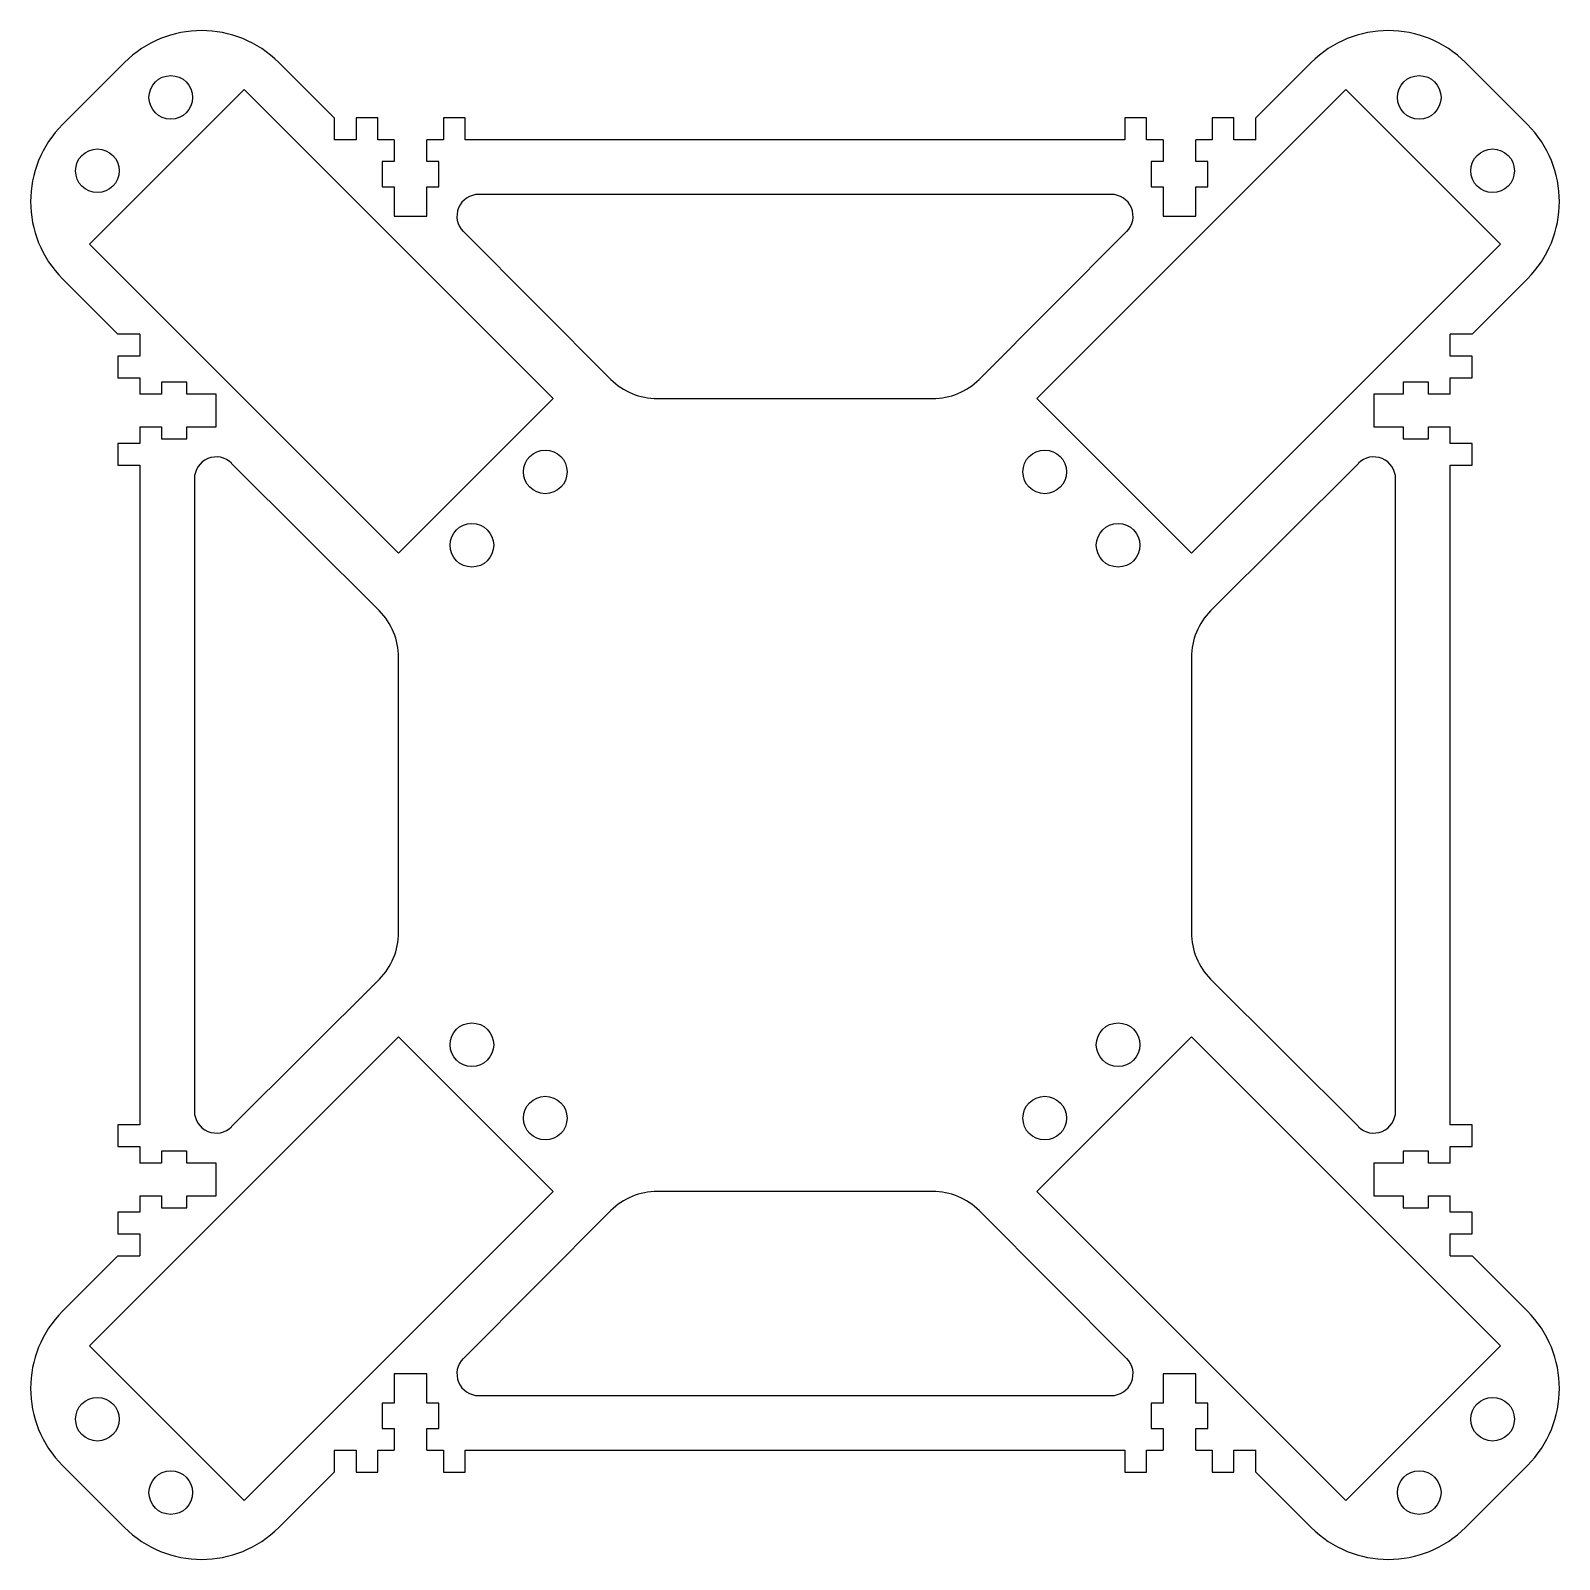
# Model space of a CAD drawing. Header units: millimetres. Extents: x -10 to 130, y -10 to 130.
import ezdxf

# ---------------------------------------------------------------- set-up
doc = ezdxf.new("R2010")
doc.units = ezdxf.units.MM

msp = doc.modelspace()

# ---------------------------------------------------------------- linework, layer by layer
at = {"color": 7, "linetype": 'Continuous', "lineweight": 25}
for p, q in [((-1.41, 127.07), (-7.07, 121.41)), ((17.8, 122), (12.73, 127.07)), ((107.27, 127.07), (102.2, 122)), ((127.07, 121.41), (121.41, 127.07)), ((9.55, 124.59), (-4.59, 110.45)), ((37.84, 96.3), (9.55, 124.59)), ((110.45, 124.59), (82.16, 96.3)), ((124.59, 110.45), (110.45, 124.59)), ((17.8, 122), (17.8, 120)), ((19.8, 122), (19.8, 120)), ((21.8, 122), (19.8, 122)), ((21.8, 120), (21.8, 122)), ((27.8, 122), (27.8, 120)), ((29.8, 122), (27.8, 122)), ((29.8, 120), (29.8, 122)), ((90.2, 122), (90.2, 120)), ((92.2, 122), (90.2, 122)), ((92.2, 120), (92.2, 122)), ((98.2, 122), (98.2, 120)), ((100.2, 122), (98.2, 122)), ((100.2, 120), (100.2, 122)), ((102.2, 120), (102.2, 122)), ((19.8, 120), (17.8, 120)), ((23.3, 120), (21.8, 120)), ((23.3, 120), (23.3, 118)), ((26.3, 118), (26.3, 120)), ((27.8, 120), (26.3, 120)), ((90.2, 120), (29.8, 120)), ((93.7, 120), (92.2, 120)), ((93.7, 120), (93.7, 118)), ((96.7, 118), (96.7, 120)), ((98.2, 120), (96.7, 120)), ((102.2, 120), (100.2, 120)), ((23.3, 118), (22.2, 118)), ((22.2, 118), (22.2, 115.7)), ((27.4, 118), (26.3, 118)), ((27.4, 115.7), (27.4, 118)), ((93.7, 118), (92.6, 118)), ((92.6, 118), (92.6, 115.7)), ((97.8, 118), (96.7, 118)), ((97.8, 115.7), (97.8, 118)), ((22.2, 115.7), (23.3, 115.7)), ((23.3, 115.7), (23.3, 113)), ((26.3, 113), (26.3, 115.7)), ((26.3, 115.7), (27.4, 115.7)), ((88.96, 115), (31.04, 115)), ((92.6, 115.7), (93.7, 115.7)), ((93.7, 115.7), (93.7, 113)), ((96.7, 113), (96.7, 115.7)), ((96.7, 115.7), (97.8, 115.7)), ((23.3, 113), (26.3, 113)), ((93.7, 113), (96.7, 113)), ((29.63, 111.59), (43.15, 98.06)), ((76.85, 98.06), (90.37, 111.59)), ((-4.59, 110.45), (23.7, 82.16)), ((96.3, 82.16), (124.59, 110.45)), ((-7.07, 107.27), (-2, 102.2)), ((122, 102.2), (127.07, 107.27)), ((0, 102.2), (-2, 102.2)), ((0, 102.2), (0, 100.2)), ((122, 102.2), (120, 102.2)), ((120, 100.2), (120, 102.2)), ((-2, 100.2), (-2, 98.2)), ((0, 100.2), (-2, 100.2)), ((122, 100.2), (120, 100.2)), ((122, 98.2), (122, 100.2)), ((-2, 98.2), (0, 98.2)), ((0, 98.2), (0, 96.7)), ((120, 98.2), (122, 98.2)), ((120, 96.7), (120, 98.2)), ((2, 96.7), (0, 96.7)), ((4.3, 97.8), (2, 97.8)), ((2, 97.8), (2, 96.7)), ((4.3, 96.7), (4.3, 97.8)), ((7, 96.7), (4.3, 96.7)), ((7, 93.7), (7, 96.7)), ((115.7, 96.7), (113, 96.7)), ((113, 96.7), (113, 93.7)), ((118, 97.8), (115.7, 97.8)), ((115.7, 97.8), (115.7, 96.7)), ((118, 96.7), (118, 97.8)), ((120, 96.7), (118, 96.7)), ((23.7, 82.16), (37.84, 96.3)), ((47.39, 96.3), (72.61, 96.3)), ((82.16, 96.3), (96.3, 82.16)), ((0, 93.7), (2, 93.7)), ((0, 93.7), (0, 92.2)), ((2, 93.7), (2, 92.6)), ((2, 92.6), (4.3, 92.6)), ((4.3, 92.6), (4.3, 93.7)), ((4.3, 93.7), (7, 93.7)), ((113, 93.7), (115.7, 93.7)), ((115.7, 93.7), (115.7, 92.6)), ((115.7, 92.6), (118, 92.6)), ((118, 92.6), (118, 93.7)), ((118, 93.7), (120, 93.7)), ((120, 92.2), (120, 93.7)), ((-2, 92.2), (-2, 90.2)), ((0, 92.2), (-2, 92.2)), ((122, 92.2), (120, 92.2)), ((122, 90.2), (122, 92.2)), ((-2, 90.2), (0, 90.2)), ((0, 90.2), (0, 29.8)), ((21.94, 76.85), (8.41, 90.37)), ((111.59, 90.37), (98.06, 76.85)), ((120, 90.2), (122, 90.2)), ((120, 29.8), (120, 90.2)), ((5, 88.96), (5, 31.04)), ((115, 31.04), (115, 88.96)), ((23.7, 47.39), (23.7, 72.61)), ((96.3, 72.61), (96.3, 47.39)), ((8.41, 29.63), (21.94, 43.15)), ((98.06, 43.15), (111.59, 29.63)), ((23.7, 37.84), (-4.59, 9.55)), ((37.84, 23.7), (23.7, 37.84)), ((96.3, 37.84), (82.16, 23.7)), ((124.59, 9.55), (96.3, 37.84)), ((-2, 29.8), (-2, 27.8)), ((0, 29.8), (-2, 29.8)), ((122, 29.8), (120, 29.8)), ((122, 27.8), (122, 29.8)), ((-2, 27.8), (0, 27.8)), ((0, 27.8), (0, 26.3)), ((4.3, 27.4), (2, 27.4)), ((2, 27.4), (2, 26.3)), ((4.3, 26.3), (4.3, 27.4)), ((118, 27.4), (115.7, 27.4)), ((115.7, 27.4), (115.7, 26.3)), ((118, 26.3), (118, 27.4)), ((120, 27.8), (122, 27.8)), ((120, 26.3), (120, 27.8)), ((2, 26.3), (0, 26.3)), ((7, 26.3), (4.3, 26.3)), ((7, 23.3), (7, 26.3)), ((115.7, 26.3), (113, 26.3)), ((113, 26.3), (113, 23.3)), ((120, 26.3), (118, 26.3)), ((0, 23.3), (2, 23.3)), ((0, 23.3), (0, 21.8)), ((2, 23.3), (2, 22.2)), ((4.3, 22.2), (4.3, 23.3)), ((4.3, 23.3), (7, 23.3)), ((9.55, -4.59), (37.84, 23.7)), ((72.61, 23.7), (47.39, 23.7)), ((82.16, 23.7), (110.45, -4.59)), ((113, 23.3), (115.7, 23.3)), ((115.7, 23.3), (115.7, 22.2)), ((118, 22.2), (118, 23.3)), ((118, 23.3), (120, 23.3)), ((120, 21.8), (120, 23.3)), ((-2, 21.8), (-2, 19.8)), ((0, 21.8), (-2, 21.8)), ((2, 22.2), (4.3, 22.2)), ((43.15, 21.94), (29.63, 8.41)), ((90.37, 8.41), (76.85, 21.94)), ((115.7, 22.2), (118, 22.2)), ((122, 21.8), (120, 21.8)), ((122, 19.8), (122, 21.8)), ((-2, 19.8), (0, 19.8)), ((0, 19.8), (0, 17.8)), ((120, 19.8), (122, 19.8)), ((120, 17.8), (120, 19.8)), ((-2, 17.8), (-7.07, 12.73)), ((-2, 17.8), (0, 17.8)), ((120, 17.8), (122, 17.8)), ((127.07, 12.73), (122, 17.8)), ((-4.59, 9.55), (9.55, -4.59)), ((110.45, -4.59), (124.59, 9.55)), ((26.3, 7), (23.3, 7)), ((23.3, 7), (23.3, 4.3)), ((26.3, 4.3), (26.3, 7)), ((96.7, 7), (93.7, 7)), ((93.7, 7), (93.7, 4.3)), ((96.7, 4.3), (96.7, 7)), ((23.3, 4.3), (22.2, 4.3)), ((22.2, 4.3), (22.2, 2)), ((27.4, 4.3), (26.3, 4.3)), ((27.4, 2), (27.4, 4.3)), ((31.04, 5), (88.96, 5)), ((93.7, 4.3), (92.6, 4.3)), ((92.6, 4.3), (92.6, 2)), ((97.8, 4.3), (96.7, 4.3)), ((97.8, 2), (97.8, 4.3)), ((22.2, 2), (23.3, 2)), ((23.3, 2), (23.3, 0)), ((26.3, 0), (26.3, 2)), ((26.3, 2), (27.4, 2)), ((92.6, 2), (93.7, 2)), ((93.7, 2), (93.7, 0)), ((96.7, 0), (96.7, 2)), ((96.7, 2), (97.8, 2)), ((17.8, 0), (17.8, -2)), ((17.8, 0), (19.8, 0)), ((19.8, 0), (19.8, -2)), ((21.8, -2), (21.8, 0)), ((21.8, 0), (23.3, 0)), ((26.3, 0), (27.8, 0)), ((27.8, 0), (27.8, -2)), ((29.8, -2), (29.8, 0)), ((29.8, 0), (90.2, 0)), ((90.2, 0), (90.2, -2)), ((92.2, -2), (92.2, 0)), ((92.2, 0), (93.7, 0)), ((96.7, 0), (98.2, 0)), ((98.2, 0), (98.2, -2)), ((100.2, -2), (100.2, 0)), ((100.2, 0), (102.2, 0)), ((102.2, -2), (102.2, 0)), ((-7.07, -1.41), (-1.41, -7.07)), ((12.73, -7.07), (17.8, -2)), ((19.8, -2), (21.8, -2)), ((27.8, -2), (29.8, -2)), ((90.2, -2), (92.2, -2)), ((98.2, -2), (100.2, -2)), ((102.2, -2), (107.27, -7.07)), ((121.41, -7.07), (127.07, -1.41))]:
    msp.add_line(p, q, dxfattribs=at)
for centre in [(2.84, 123.88), (117.16, 123.88), (-3.88, 117.16), (123.88, 117.16), (37.13, 89.59), (82.87, 89.59), (30.41, 82.87), (89.59, 82.87), (30.41, 37.13), (89.59, 37.13), (37.13, 30.41), (82.87, 30.41), (-3.88, 2.84), (123.88, 2.84), (2.84, -3.88), (117.16, -3.88)]:
    msp.add_circle(centre, 2, dxfattribs=at)
for centre, radius, start, end in [((5.66, 120), 10, 45, 135), ((114.34, 120), 10, 45, 135), ((0, 114.34), 10, 135, 225), ((120, 114.34), 10, 315, 45), ((31.04, 113), 2, 90, 225), ((88.96, 113), 2, 315, 90), ((47.39, 102.3), 6, 225, 270), ((72.61, 102.3), 6, 270, 315), ((7, 88.96), 2, 45, 180), ((113, 88.96), 2, 0, 135), ((17.7, 72.61), 6, 0, 45), ((102.3, 72.61), 6, 135, 180), ((17.7, 47.39), 6, 315, 0), ((102.3, 47.39), 6, 180, 225), ((7, 31.04), 2, 180, 315), ((113, 31.04), 2, 225, 0), ((47.39, 17.7), 6, 90, 135), ((72.61, 17.7), 6, 45, 90), ((0, 5.66), 10, 135, 225), ((120, 5.66), 10, 315, 45), ((31.04, 7), 2, 135, 270), ((88.96, 7), 2, 270, 45), ((5.66, 0), 10, 225, 315), ((114.34, 0), 10, 225, 315)]:
    msp.add_arc(centre, radius, start, end, dxfattribs=at)

doc.saveas('drawing.dxf')
